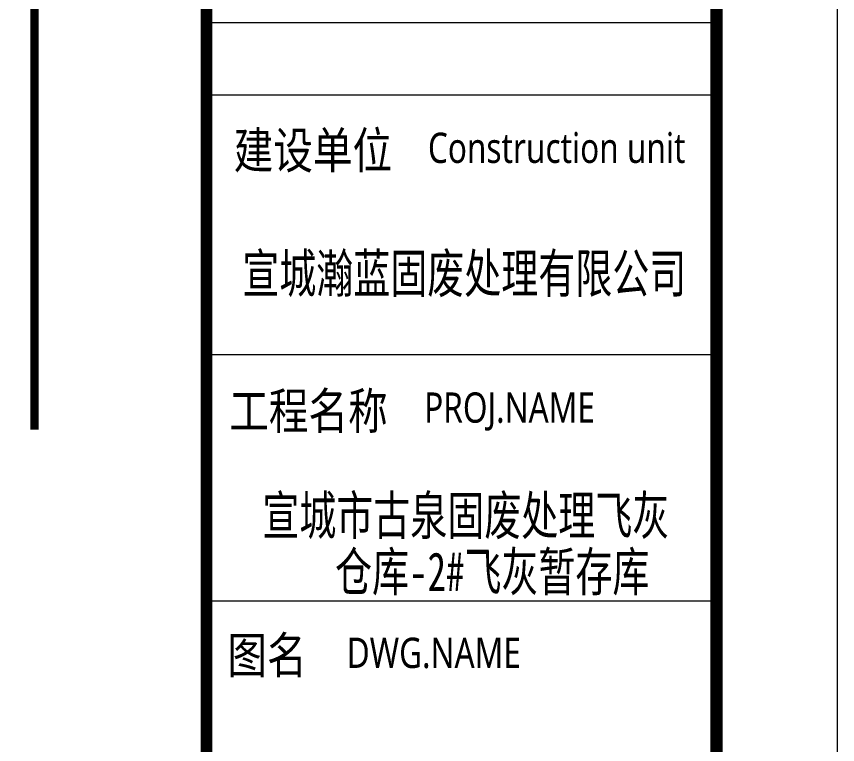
# Model space of a CAD drawing. Header units: inches. Extents: x -3272461 to -2504170, y 403793 to 1071042.
# Drawn here: x -2660164 to -2649994, y 733061 to 742084 of the extents above; entities that cross this region are included whole.
import ezdxf
from ezdxf.enums import TextEntityAlignment as Align

# ---------------------------------------------------------------- set-up
doc = ezdxf.new("R2010")
doc.units = ezdxf.units.IN
doc.header["$LTSCALE"] = 1000
doc.header["$MEASUREMENT"] = 0
doc.layers.get('0').update_dxf_attribs({"lineweight": 18})
for name, color, linetype, lineweight in [('0-TK', 4, 'Continuous', 18), ('PUB_TITLE', 153, 'Continuous', 18), ('TEL_SYMB', 3, 'Continuous', 18), ('图签文字', 4, 'Continuous', 18)]:
    doc.layers.add(name, color=color, linetype=linetype, lineweight=lineweight)
doc.styles.add('-黑体', font='', dxfattribs={"width": 0.7})
doc.styles.add('建筑图签-黑', font='', dxfattribs={"width": 0.7})
doc.styles.get('-黑体').set_extended_font_data('微软雅黑')
doc.styles.get('建筑图签-黑').set_extended_font_data('黑体')

msp = doc.modelspace()

# ---------------------------------------------------------------- linework, layer by layer
at = {"layer": '0-TK'}
for p, q in [((-2657808.5, 742007.5), (-2651494.3, 742007.5)), ((-2657808.5, 741113.4), (-2651494.3, 741113.4)), ((-2657808.5, 737894.6), (-2651494.3, 737894.6)), ((-2657808.5, 734841.4), (-2651494.3, 734841.4))]:
    msp.add_line(p, q, dxfattribs=at)
msp.add_lwpolyline([(-2657808.5, 712630.6, 144, 144, 0), (-2657808.5, 772630.6, 144, 144, 0)], format="xyseb", dxfattribs=at)
at = {"layer": 'PUB_TITLE'}
msp.add_lwpolyline([(-2649994.3, 711130.6), (-2649994.3, 774130.6), (-2761444.3, 774130.6), (-2761444.3, 711130.6)], close=True, dxfattribs=at)
msp.add_lwpolyline([(-2651494.3, 712630.6, 150, 150, 0), (-2651494.3, 772630.6, 150, 150, 0), (-2757694.3, 772630.6, 150, 150, 0), (-2757694.3, 712630.6, 150, 150, 0)], format="xyseb", close=True, dxfattribs=at)
at = {"layer": 'TEL_SYMB'}
msp.add_lwpolyline([(-2659939.6, 736962.9, 105, 105, 0), (-2659939.6, 749381.6, 105, 105, 0)], format="xyseb", dxfattribs=at)

# ---------------------------------------------------------------- texts
at = {"style": '-黑体', "width": 0.8}
for s, height, p in [('建设单位', 450, (-2657474.2, 740424.9)), ('工程名称', 450, (-2657529.8, 737195.1)), ('PROJ.NAME', 375, (-2655114.4, 737237.1)), ('图名', 450, (-2657551.2, 734168.8)), ('DWG.NAME', 375, (-2656073.6, 734198.3))]:
    msp.add_text(s, height=height, dxfattribs=at).set_placement(p, align=Align.MIDDLE_LEFT)
at = {"insert": (-2655068.2, 740453.2), "char_height": 375, "width": 4915.503, "attachment_point": 4, "style": '-黑体'}
msp.add_mtext('{\\W0.8;Construction unit  }', dxfattribs=at)
at = {"layer": '图签文字', "color": 1, "style": '建筑图签-黑', "width": 0.7}
for s, p in [('宣城瀚蓝固废处理有限公司', (-2654617.7, 738660.3)), ('宣城市古泉固废处理飞灰', (-2654598.7, 735661))]:
    msp.add_text(s, height=480, dxfattribs=at).set_placement(p, align=Align.CENTER)
at = {"layer": '图签文字', "color": 1, "insert": (-2654271.1, 734907.9), "char_height": 480, "width": 6132.944, "attachment_point": 8, "style": '建筑图签-黑'}
msp.add_mtext('仓库-2#飞灰暂存库   ', dxfattribs=at)

doc.saveas('drawing.dxf')
